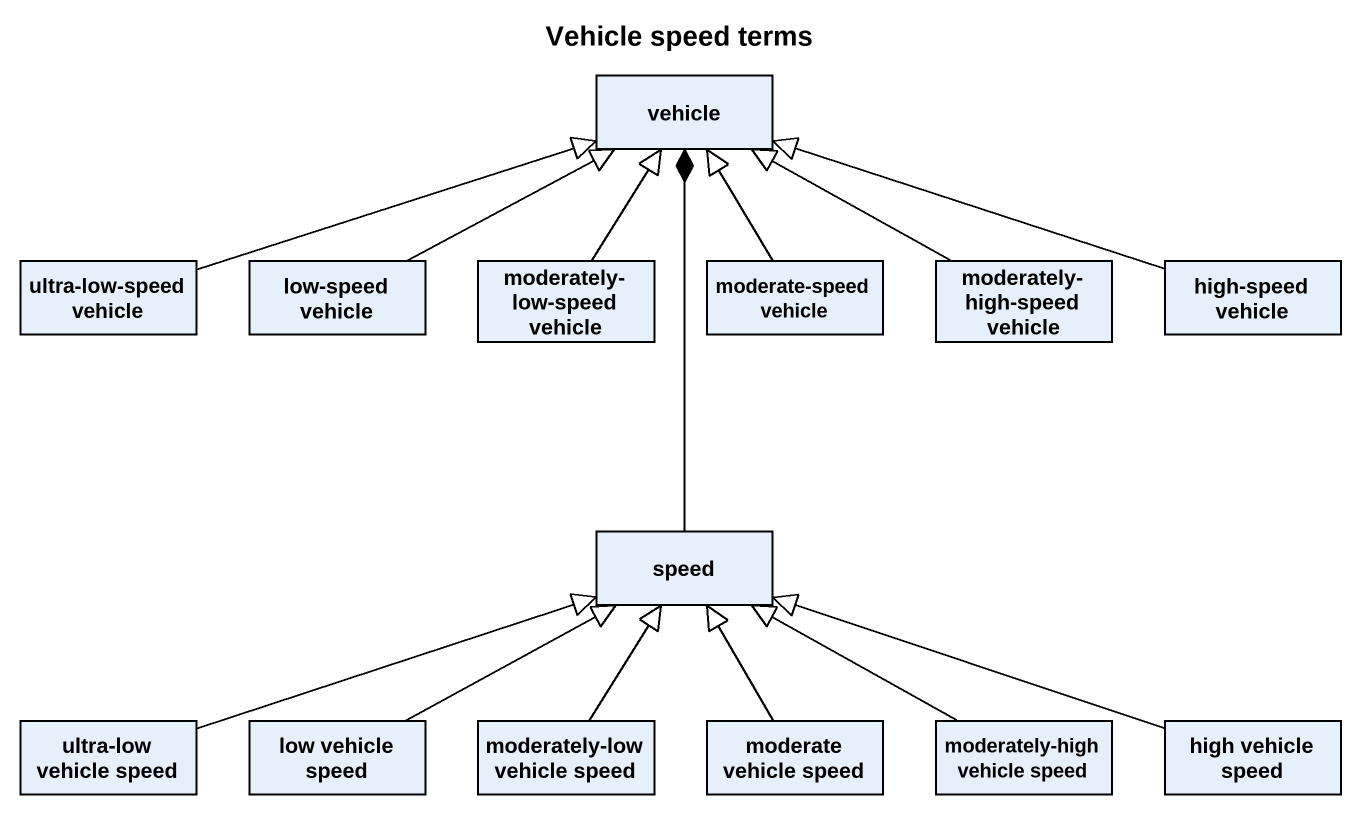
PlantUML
@startuml
title Vehicle speed terms
hide circle
hide empty members
class vehicle
class "ultra-low-speed vehicle" as ultra_low_speed_vehicle
class "low-speed vehicle" as low_speed_vehicle
class "moderately-low-speed vehicle" as moderately_low_speed_vehicle
class "moderate-speed vehicle" as moderate_speed_vehicle
class "moderately-high-speed vehicle" as moderately_high_speed
class "high-speed vehicle" as high_speed_vehicle
class speed
class "ultra-low vehicle speed" as ultra_low_vehicle_speed
class "low vehicle speed" as low_vehicle_speed
class "moderately-low vehicle speed" as moderately_low_vehicle_speed
class "moderate vehicle speed" as moderate_vehicle_speed
class "moderately-high vehicle speed" as moderately_high_vehicle
class "high vehicle speed" as high_vehicle_speed
ultra_low_speed_vehicle -right-|> vehicle
low_speed_vehicle -right-|> vehicle
moderately_low_speed_vehicle -up-|> vehicle
moderate_speed_vehicle -up-|> vehicle
moderately_high_speed -left-|> vehicle
high_speed_vehicle -left-|> vehicle
speed -up-* vehicle
ultra_low_vehicle_speed -right-|> speed
low_vehicle_speed -right-|> speed
moderately_low_vehicle_speed -up-|> speed
moderate_vehicle_speed -up-|> speed
moderately_high_vehicle -left-|> speed
high_vehicle_speed -left-|> speed
@enduml
